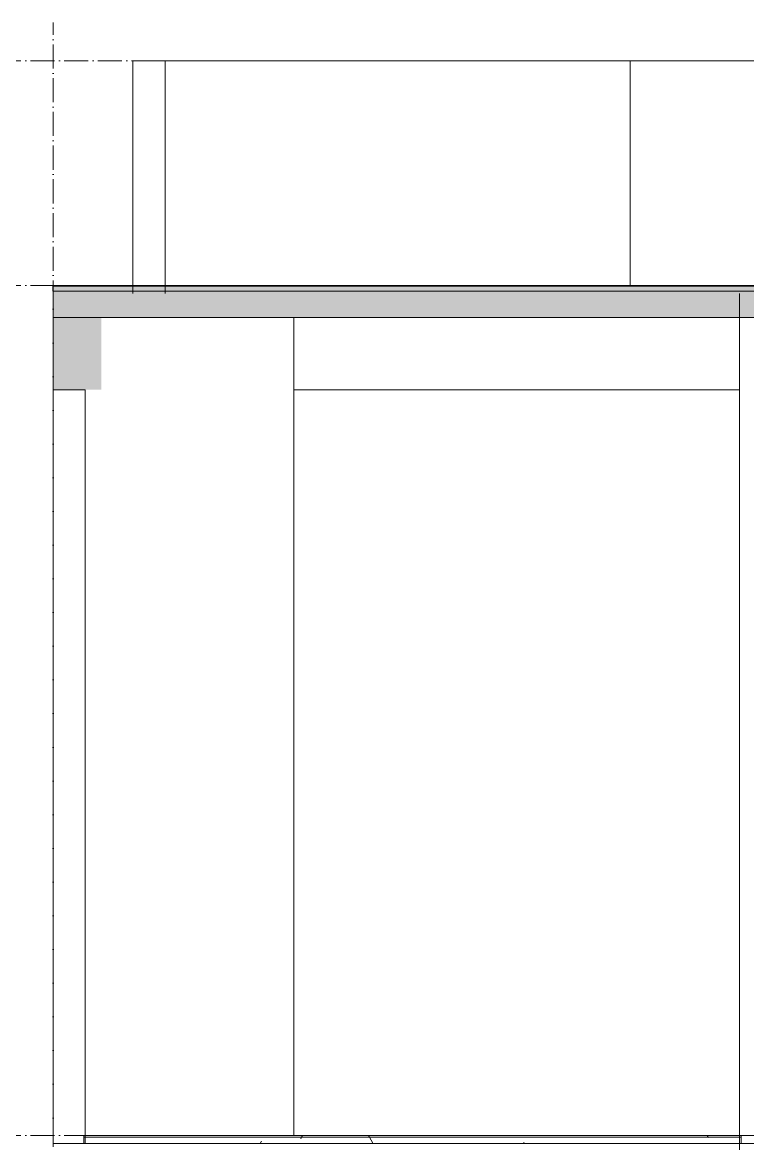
# Model space of a CAD drawing. Header units: millimetres. Extents: x -7075 to 54747, y -13937 to 93540.
# Drawn here: x -192 to 4330, y 86550 to 93540 of the extents above; entities that cross this region are included whole.
import ezdxf

# ---------------------------------------------------------------- set-up
doc = ezdxf.new("R2010")
doc.units = ezdxf.units.MM
doc.linetypes.add('Grid Line', pattern=[4.2, 3, -0.6, 0, -0.6])
for name, color, linetype, lineweight in [('A-FLOR-MCUT', 3, 'Continuous', 9), ('NET CAT', 3, 'Continuous', 5), ('NET CATConcrete', 3, 'Continuous', 5), ('NET-CAT', 3, 'Continuous', 15), ('NET-THAY', 2, 'Continuous', 9), ('TRUC', 225, 'Continuous', 5)]:
    doc.layers.add(name, color=color, linetype=linetype, lineweight=lineweight)
pattern_1 = [(0, (19236.3, 39800), (812.8, 203.2), [67.056, -542.544, 67.056, -542.544, -3251.2]), (0, (19236.3, 39800), (812.8, 203.2), [-1219.2, 67.056, -1152.144, 67.056, -542.544, -1422.4]), (0, (19236.3, 39800), (812.8, 203.2), [-3048, 67.056, -339.344, 67.056, -948.944]), (120, (19541.1, 39901.6), (-582.3764, 602.30545), [67.056, -542.544, 67.056, -3793.744]), (120, (19541.1, 39901.6), (-582.3764, 602.30545), [-676.656, -542.544, 67.056, -1152.144, -2032]), (120, (19541.1, 39901.6), (-582.3764, 602.30545), [-2438.4, 67.056, -542.544, 67.056, -1355.344]), (120, (19541.1, 39901.6), (-582.3764, 602.30545), [-3115.056, -339.344, 67.056, -948.944]), (240, (19642.7, 40308), (-230.4236, -805.50545), [67.056, -542.544, 67.056, -3793.744]), (240, (19642.7, 40308), (-230.4236, -805.50545), [-676.656, -542.544, 67.056, -1152.144, -2032]), (240, (19642.7, 40308), (-230.4236, -805.50545), [-2438.4, 67.056, -542.544, 67.056, -1355.344]), (240, (19642.7, 40308), (-230.4236, -805.50545), [-3115.056, -339.344, 67.056, -948.944])]

# ---------------------------------------------------------------- blocks, each defined once
blk = doc.blocks.new('M_Concrete-Rectangular-Column - C10-1500 x 300mm-V86-A-A')
at = {"layer": 'NET CAT', "color": 4}
for p, q in [((-0.063481, 91700), (-0.063481, 91250)), ((1499.936519, 91700), (1499.936519, 86600))]:
    blk.add_line(p, q, dxfattribs=at)
blk = doc.blocks.new('ALC1807-ASCENT PLAZA-KET CAU 180524_rvt-1-A-A')
at = {"color": 4, "lineweight": 5}
blk.add_blockref('M_Concrete-Rectangular-Column - C10-1500 x 300mm-V86-A-A', (0, 0), dxfattribs=at)

msp = doc.modelspace()

# ---------------------------------------------------------------- hatches: boundary and pattern name
at = {"layer": 'NET CAT'}
h = msp.add_hatch(color=250, dxfattribs=at)
h.paths.add_polyline_path([(11600, 91895), (11600, 91900), (-3, 91900), (-3, 91895), (8066.4, 91895)], flags=0)
h.paths.add_polyline_path([(42597, 91895), (42597, 91900), (30999.9, 91900), (30999.9, 91895), (40110.6, 91895)], flags=0)
at = {"layer": 'NET CAT', "lineweight": 9}
h = msp.add_hatch(color=7, dxfattribs=at)
h.paths.add_polyline_path([(40110.6, 91865), (42597, 91865), (42597, 91895), (30999.9, 91895), (30999.9, 91865), (33701.7, 91865)], flags=0)
h.paths.add_polyline_path([(11600, 91865), (11600, 91895), (-3, 91895), (-3, 91865), (8066.4, 91865)], flags=0)
h = msp.add_hatch(color=7, dxfattribs=at)
h.paths.add_polyline_path([(31299.9, 91700), (42599.9, 91700), (42599.9, 91865), (30999.9, 91865), (30999.9, 91700)])
h.paths.add_polyline_path([(11599.9, 91700), (11599.9, 91865), (-0.1, 91865), (-0.1, 91700), (8066.4, 91700)])
at = {"layer": 'NET CAT'}
h = msp.add_hatch(dxfattribs=at)
h.set_pattern_fill('FP_4', color=10, style=0, pattern_type=2)
h.set_pattern_definition(pattern_1)
h.paths.add_polyline_path([(190, 86590), (4290, 86590), (4290, 86600), (190, 86600)], flags=0)
h = msp.add_hatch(dxfattribs=at)
h.set_pattern_fill('FP_4', color=10, style=0, pattern_type=2)
h.set_pattern_definition(pattern_1)
h.paths.add_polyline_path([(1657.6, 86550), (4290, 86550), (4290, 86590), (190, 86590), (190, 86550)], flags=0)
at = {"layer": 'NET CATConcrete'}
msp.add_hatch(color=256, dxfattribs=at).paths.add_polyline_path([(299.9, 91250), (299.9, 91700), (-0.1, 91700), (-0.1, 91250)], flags=0)

# ---------------------------------------------------------------- linework, layer by layer
at = {"layer": 'A-FLOR-MCUT'}
for p, q in [((11600, 91895), (-3, 91895)), ((4290, 86590), (190, 86590))]:
    msp.add_line(p, q, dxfattribs=at)
at = {"layer": 'NET-CAT'}
for p, q in [((697, 93300), (497, 93300)), ((497, 93300), (497, 91850)), ((697, 91850), (697, 93300)), ((11600, 91900), (-3, 91900)), ((-3, 91900), (-3, 91865)), ((-3, 91865), (11600, 91865)), ((11599.9, 91865), (-0.1, 91865)), ((-0.1, 91850), (-0.1, 91700)), ((4280, 91850), (4280, 81250)), ((-0.1, 91700), (11599.9, 91700)), ((-0.1, 91250), (-0.1, 86550)), ((199.9, 91250), (-0.1, 91250)), ((199.9, 86550), (199.9, 91250)), ((-0.1, 86550), (4380, 86550)), ((4290, 86600), (190, 86600)), ((190, 86600), (190, 86550)), ((4290, 86550), (4290, 86600))]:
    msp.add_line(p, q, dxfattribs=at)
at = {"layer": 'NET-THAY'}
for p, q in [((10900, 93300), (697, 93300)), ((3597, 91900), (3597, 93300)), ((1499.9, 91250), (4280, 91250))]:
    msp.add_line(p, q, dxfattribs=at)
at = {"layer": 'TRUC', "linetype": 'Grid Line', "ltscale": 50}
for p, q in [((-0.1, -10536.9), (-0.1, 93540.4)), ((-7075.1, 93300), (49883.7, 93300)), ((-7075.1, 91900), (51521, 91900)), ((-7075.1, 86600), (51521, 86600))]:
    msp.add_line(p, q, dxfattribs=at)

# ---------------------------------------------------------------- block references
at = {"lineweight": 5}
msp.add_blockref('ALC1807-ASCENT PLAZA-KET CAU 180524_rvt-1-A-A', (0, 0), dxfattribs=at)

doc.saveas('drawing.dxf')
